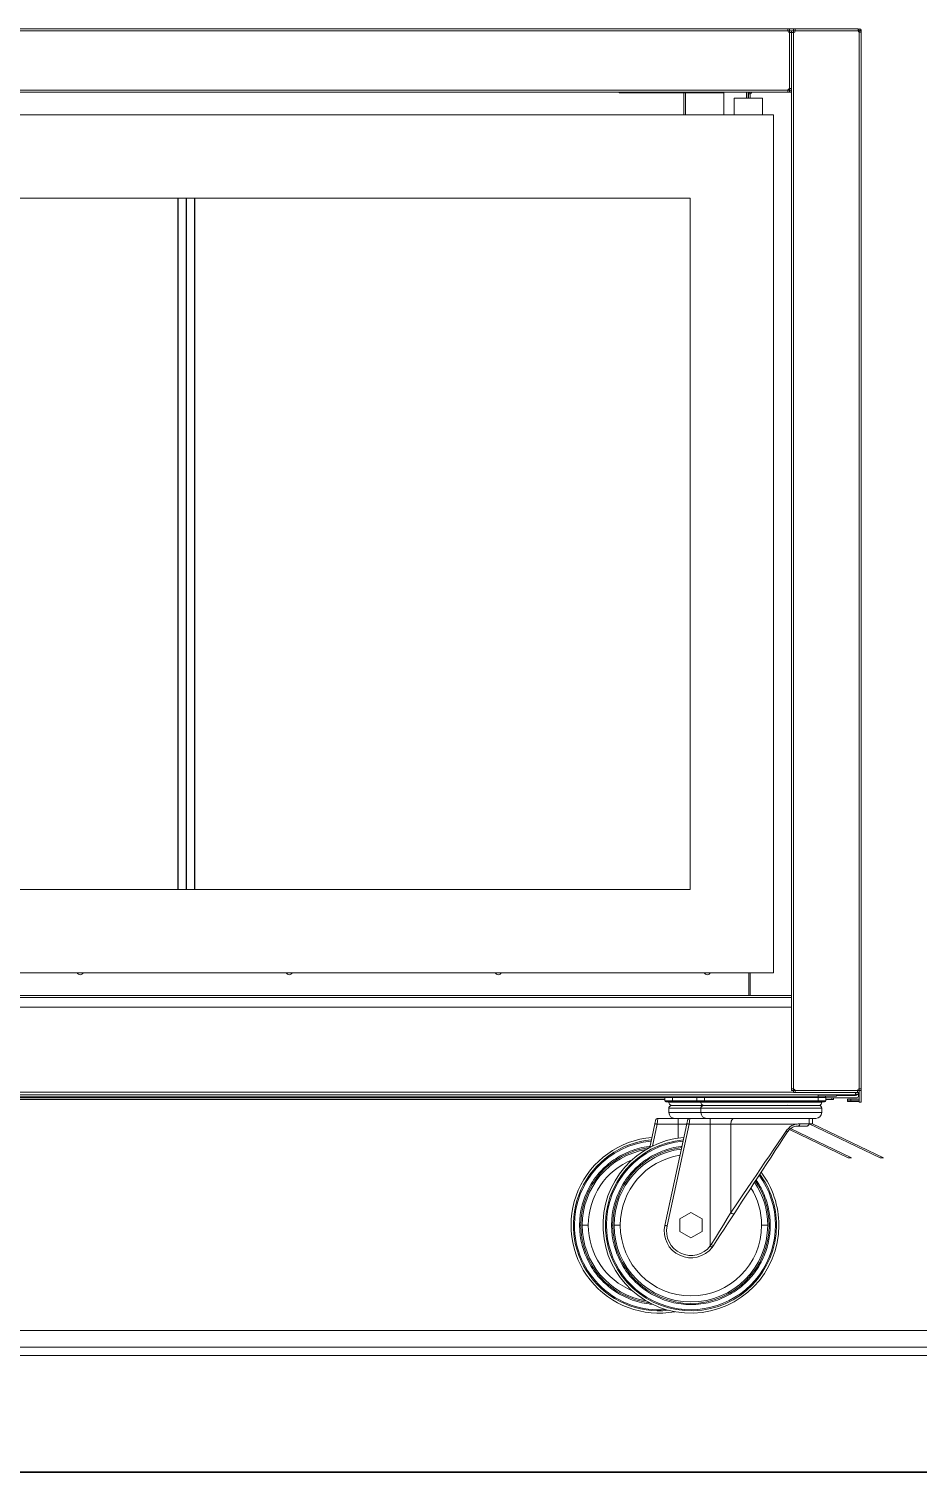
# Model space of a CAD drawing. Header units: millimetres. Extents: x 54215 to 67697, y 23496 to 56611.
# Drawn here: x 57357.9 to 57411.3, y 38749.4 to 38836.1 of the extents above; entities that cross this region are included whole.
import ezdxf

# ---------------------------------------------------------------- set-up
doc = ezdxf.new("R2010")
doc.units = ezdxf.units.MM
for name, color, linetype, lineweight in [('no3_ahsap gorunus arka kalın', 43, 'Continuous', 15), ('no3_duvar kaplama', 8, 'Continuous', 0), ('no3_duvar mevcut', 4, 'Continuous', 35)]:
    doc.layers.add(name, color=color, linetype=linetype, lineweight=lineweight)
doc.layers.add('t_mutfakekipmans2000', color=165, linetype='Continuous')

# ---------------------------------------------------------------- blocks, each defined once
blk = doc.blocks.new('fırın')
at = {"layer": 't_mutfakekipmans2000', "linetype": 'Continuous', "lineweight": 0}
for p, q in [((9721.628, -486.917), (9794.028, -486.917)), ((9721.628, -487.037), (9794.028, -487.037)), ((9794.128, -486.917), (9794.028, -486.917)), ((9794.128, -487.037), (9794.028, -487.037)), ((9794.127, -487.136), (9794.127, -487.036)), ((9794.247, -487.036), (9794.127, -487.036)), ((9794.127, -490.506), (9794.127, -487.136)), ((9794.128, -486.917), (9794.128, -487.037)), ((9794.366, -486.917), (9794.128, -486.917)), ((9794.247, -487.036), (9794.247, -487.036)), ((9794.247, -487.036), (9794.366, -487.036)), ((9794.367, -487.036), (9794.247, -487.036)), ((9794.247, -487.136), (9794.247, -487.036)), ((9794.247, -487.036), (9794.247, -487.036)), ((9794.247, -550.539), (9794.247, -487.136)), ((9794.317, -487.136), (9794.367, -487.136)), ((9794.366, -487.037), (9794.366, -486.917)), ((9794.366, -486.917), (9794.466, -486.917)), ((9794.366, -487.037), (9794.466, -487.037)), ((9794.367, -487.136), (9794.367, -487.036)), ((9794.368, -487.037), (9794.368, -487.136)), ((9794.368, -550.539), (9794.368, -487.136)), ((9798.241, -486.917), (9794.466, -486.917)), ((9794.466, -486.917), (9794.466, -487.037)), ((9798.241, -487.038), (9794.466, -487.038)), ((9795.914, -486.917), (9795.914, -486.916)), ((9796.913, -486.917), (9796.913, -486.916)), ((9798.241, -487.036), (9798.241, -486.916)), ((9798.241, -486.917), (9798.241, -486.952)), ((9798.241, -487.036), (9798.314, -487.036)), ((9798.314, -487.036), (9798.314, -486.916)), ((9798.314, -550.536), (9798.314, -487.111)), ((9798.426, -486.991), (9798.315, -487.037)), ((9798.315, -487.037), (9798.435, -487.037)), ((9798.315, -487.037), (9798.315, -487.111)), ((9798.315, -487.037), (9798.315, -487.037)), ((9798.435, -487.111), (9798.315, -487.111)), ((9798.435, -487.037), (9798.426, -486.991)), ((9798.435, -487.037), (9798.435, -487.111)), ((9798.435, -550.536), (9798.435, -487.111)), ((9721.628, -490.605), (9794.028, -490.605)), ((9721.628, -490.725), (9794.028, -490.725)), ((9783.896, -490.725), (9783.896, -490.755)), ((9784.396, -490.755), (9783.896, -490.755)), ((9784.396, -490.725), (9784.396, -490.755)), ((9787.786, -490.755), (9784.396, -490.755)), ((9787.786, -490.725), (9787.786, -490.755)), ((9787.887, -490.756), (9787.787, -490.756)), ((9787.787, -490.765), (9787.787, -490.756)), ((9787.787, -490.765), (9787.888, -490.765)), ((9787.787, -492.074), (9787.787, -490.765)), ((9787.887, -490.765), (9787.887, -490.756)), ((9790.189, -490.765), (9787.888, -490.765)), ((9787.888, -492.074), (9787.888, -490.765)), ((9790.189, -492.074), (9790.189, -490.765)), ((9790.806, -491.074), (9790.806, -492.074)), ((9790.806, -491.074), (9792.506, -491.074)), ((9791.547, -490.725), (9791.547, -491.074)), ((9791.557, -490.726), (9791.557, -490.725)), ((9791.557, -490.726), (9791.557, -491.074)), ((9791.657, -490.726), (9791.557, -490.726)), ((9791.757, -490.727), (9791.657, -490.727)), ((9791.657, -490.727), (9791.657, -490.826)), ((9791.657, -490.826), (9791.657, -491.074)), ((9791.757, -490.727), (9791.757, -490.826)), ((9791.758, -490.726), (9791.758, -490.725)), ((9791.857, -490.726), (9791.758, -490.726)), ((9791.758, -490.826), (9791.758, -491.074)), ((9791.857, -490.725), (9791.857, -490.726)), ((9791.857, -490.726), (9794.247, -490.726)), ((9792.506, -492.074), (9792.506, -491.074)), ((9793.155, -490.725), (9793.155, -490.726)), ((9794.028, -490.605), (9794.128, -490.605)), ((9794.028, -490.725), (9794.128, -490.725)), ((9794.127, -490.606), (9794.127, -490.506)), ((9794.247, -490.606), (9794.127, -490.606)), ((9794.128, -490.725), (9794.128, -490.605)), ((9794.128, -490.725), (9794.228, -490.725)), ((9794.228, -490.725), (9794.228, -490.606)), ((9793.156, -492.074), (9722.656, -492.074)), ((9793.156, -543.574), (9793.156, -492.074)), ((9788.156, -497.074), (9727.656, -497.074)), ((9788.156, -538.574), (9788.156, -497.074)), ((9727.656, -538.574), (9788.156, -538.574)), ((9722.656, -543.574), (9793.156, -543.574)), ((9791.686, -543.574), (9791.686, -544.924)), ((9791.758, -543.574), (9791.758, -544.924)), ((9721.409, -545.635), (9794.247, -545.635)), ((9721.704, -544.924), (9794.247, -544.924)), ((9721.704, -545.044), (9794.247, -545.044)), ((9720.154, -550.894), (9795.854, -550.894)), ((9794.366, -550.734), (9721.299, -550.734)), ((9794.367, -550.539), (9794.247, -550.539)), ((9794.247, -550.636), (9794.247, -550.539)), ((9794.367, -550.636), (9794.247, -550.636)), ((9794.466, -550.635), (9794.366, -550.635)), ((9794.366, -550.636), (9794.366, -550.755)), ((9794.466, -550.755), (9794.366, -550.755)), ((9794.367, -550.636), (9794.367, -550.539)), ((9794.368, -550.635), (9794.368, -550.539)), ((9798.214, -550.634), (9794.466, -550.634)), ((9798.214, -550.755), (9794.466, -550.755)), ((9795.854, -550.888), (9795.854, -550.894)), ((9795.854, -551.014), (9795.854, -550.894)), ((9798.09, -550.894), (9795.854, -550.894)), ((9796.954, -550.983), (9796.954, -550.894)), ((9796.954, -550.93), (9798.09, -550.93)), ((9798.09, -550.894), (9798.09, -550.755)), ((9798.1, -550.883), (9798.09, -550.883)), ((9798.09, -550.93), (9798.09, -550.894)), ((9798.1, -550.883), (9798.1, -550.755)), ((9798.25, -550.883), (9798.1, -550.883)), ((9798.214, -550.634), (9798.314, -550.634)), ((9798.214, -550.635), (9798.214, -550.755)), ((9798.314, -550.635), (9798.214, -550.635)), ((9798.314, -550.755), (9798.214, -550.755)), ((9798.25, -550.883), (9798.25, -550.755)), ((9798.26, -550.755), (9798.26, -550.984)), ((9798.314, -550.536), (9798.314, -550.634)), ((9798.314, -550.635), (9798.314, -550.755)), ((9798.314, -550.755), (9798.314, -551.14)), ((9798.315, -550.536), (9798.435, -550.536)), ((9798.315, -550.536), (9798.315, -550.636)), ((9798.315, -550.536), (9798.315, -551.338)), ((9798.315, -550.636), (9798.435, -550.636)), ((9798.315, -550.636), (9798.315, -551.338)), ((9798.435, -550.536), (9798.435, -550.636)), ((9798.435, -550.636), (9798.435, -551.338)), ((9711.119, -551.084), (9786.639, -551.084)), ((9786.639, -551.085), (9711.119, -551.085)), ((9786.639, -551.185), (9711.119, -551.185)), ((9711.119, -551.185), (9786.639, -551.185)), ((9720.154, -551.014), (9795.854, -551.014)), ((9787.103, -551.053), (9786.639, -551.053)), ((9786.639, -551.249), (9786.639, -551.053)), ((9786.639, -551.249), (9787.103, -551.249)), ((9787.103, -551.319), (9786.709, -551.319)), ((9786.884, -551.319), (9786.884, -551.332)), ((9788.797, -551.332), (9786.884, -551.332)), ((9786.884, -551.697), (9786.884, -551.959)), ((9786.884, -551.697), (9788.797, -551.697)), ((9787.008, -551.545), (9788.929, -551.545)), ((9787.103, -551.014), (9787.103, -551.053)), ((9787.103, -551.053), (9787.103, -551.249)), ((9788.56, -551.053), (9787.103, -551.053)), ((9787.103, -551.249), (9787.103, -551.319)), ((9787.103, -551.249), (9788.56, -551.249)), ((9788.631, -551.319), (9787.103, -551.319)), ((9789.025, -551.053), (9788.56, -551.053)), ((9788.56, -551.249), (9788.56, -551.053)), ((9788.56, -551.249), (9789.025, -551.249)), ((9789.025, -551.319), (9788.631, -551.319)), ((9788.805, -551.319), (9788.805, -551.332)), ((9796.059, -551.332), (9788.805, -551.332)), ((9788.805, -551.697), (9788.805, -551.959)), ((9788.805, -551.697), (9796.059, -551.697)), ((9788.929, -551.545), (9795.935, -551.545)), ((9789.025, -551.014), (9789.025, -551.053)), ((9789.025, -551.053), (9789.025, -551.249)), ((9795.84, -551.053), (9789.025, -551.053)), ((9789.025, -551.249), (9789.025, -551.319)), ((9789.025, -551.249), (9795.84, -551.249)), ((9795.84, -551.319), (9789.025, -551.319)), ((9793.962, -551.545), (9794.024, -551.52)), ((9795.84, -551.014), (9795.84, -551.053)), ((9795.84, -551.249), (9795.84, -551.053)), ((9796.304, -551.053), (9795.84, -551.053)), ((9795.84, -551.249), (9795.84, -551.319)), ((9795.84, -551.249), (9796.304, -551.249)), ((9796.234, -551.319), (9795.84, -551.319)), ((9795.854, -550.983), (9796.954, -550.983)), ((9796.059, -551.332), (9796.059, -551.319)), ((9796.059, -551.959), (9796.059, -551.697)), ((9796.304, -551.053), (9796.304, -551.249)), ((9796.304, -551.084), (9796.76, -551.084)), ((9796.66, -551.085), (9796.304, -551.085)), ((9796.66, -551.185), (9796.304, -551.185)), ((9796.304, -551.185), (9796.76, -551.185)), ((9796.66, -551.085), (9796.66, -551.185)), ((9796.76, -551.085), (9796.76, -551.084)), ((9798.16, -551.084), (9796.76, -551.084)), ((9798.16, -551.084), (9796.76, -551.084)), ((9796.76, -551.085), (9796.76, -551.185)), ((9796.76, -551.185), (9796.76, -551.185)), ((9797.612, -551.15), (9797.612, -551.25)), ((9797.612, -551.25), (9797.612, -551.287)), ((9797.812, -551.15), (9797.812, -551.25)), ((9798.304, -551.15), (9797.812, -551.15)), ((9798.304, -551.25), (9797.812, -551.25)), ((9797.812, -551.287), (9798.304, -551.287)), ((9798.16, -551.084), (9798.16, -551.084)), ((9798.26, -550.984), (9798.26, -550.984)), ((9798.304, -551.25), (9798.304, -551.15)), ((9798.304, -551.25), (9798.315, -551.25)), ((9798.304, -551.287), (9798.304, -551.25)), ((9798.315, -551.287), (9798.304, -551.287)), ((9798.315, -551.14), (9798.314, -551.14)), ((9798.315, -551.338), (9798.435, -551.338)), ((9798.315, -551.338), (9798.315, -551.338)), ((9785.73, -554.058), (9786.039, -552.633)), ((9786.222, -552.311), (9787.447, -552.311)), ((9786.64, -558.732), (9787.96, -552.633)), ((9786.884, -551.959), (9788.805, -551.959)), ((9787.447, -552.311), (9788.144, -552.311)), ((9787.447, -552.311), (9787.447, -552.663)), ((9788.144, -552.311), (9789.369, -552.311)), ((9788.805, -551.959), (9796.059, -551.959)), ((9789.369, -552.311), (9790.129, -552.311)), ((9789.369, -552.311), (9789.369, -552.663)), ((9795.302, -552.311), (9790.129, -552.311)), ((9795.301, -552.641), (9794.743, -552.641)), ((9795.302, -552.628), (9795.301, -552.641)), ((9795.502, -552.311), (9795.302, -552.311)), ((9795.302, -552.311), (9795.302, -552.458)), ((9795.502, -552.628), (9795.302, -552.628)), ((9799.578, -554.685), (9795.302, -552.628)), ((9795.707, -552.311), (9795.502, -552.311)), ((9795.502, -552.311), (9795.502, -552.628)), ((9799.778, -554.685), (9795.502, -552.628)), ((9786.176, -552.663), (9785.892, -553.975)), ((9787.447, -552.663), (9786.176, -552.663)), ((9788.098, -552.663), (9786.777, -558.762)), ((9787.447, -552.663), (9787.447, -553.495)), ((9787.954, -552.663), (9787.447, -552.663)), ((9789.369, -552.663), (9788.098, -552.663)), ((9789.369, -552.663), (9789.369, -559.965)), ((9790.602, -552.663), (9789.369, -552.663)), ((9790.602, -557.966), (9790.602, -552.663)), ((9794.481, -552.663), (9790.602, -552.663)), ((9797.656, -554.685), (9794.123, -552.986)), ((9797.857, -554.685), (9794.192, -552.922)), ((9795.161, -552.769), (9794.649, -552.769)), ((9797.857, -554.685), (9797.656, -554.685)), ((9799.778, -554.685), (9799.578, -554.685)), ((9787.543, -558.336), (9788.208, -557.952)), ((9787.543, -559.104), (9787.543, -558.336)), ((9788.208, -557.952), (9788.874, -558.336)), ((9788.874, -558.336), (9788.874, -559.104)), ((9788.208, -559.488), (9787.543, -559.104)), ((9788.874, -559.104), (9788.208, -559.488)), ((9789.369, -559.965), (9789.432, -559.871)), ((9789.553, -559.948), (9789.48, -560.051))]:
    blk.add_line(p, q, dxfattribs=at)
at = {"layer": 't_mutfakekipmans2000'}
for p, q in [((9757.406, -497.074), (9757.406, -538.574)), ((9757.906, -497.074), (9757.906, -538.574)), ((9758.406, -497.074), (9758.406, -538.574))]:
    blk.add_line(p, q, dxfattribs=at)
at = {"layer": 't_mutfakekipmans2000', "linetype": 'Continuous', "lineweight": 0, "flags": 128}
for points in [[(9787.882, -490.725), (9787.885, -490.736), (9787.887, -490.756)], [(9796.76, -551.085), (9796.758, -551.085), (9796.752, -551.085), (9796.743, -551.085), (9796.731, -551.085), (9796.715, -551.085), (9796.698, -551.085), (9796.679, -551.085), (9796.66, -551.085)], [(9796.76, -551.185), (9796.758, -551.185), (9796.752, -551.185), (9796.743, -551.185), (9796.731, -551.185), (9796.715, -551.185), (9796.698, -551.185), (9796.679, -551.185), (9796.66, -551.185)], [(9797.812, -551.15), (9797.773, -551.15), (9797.735, -551.15), (9797.701, -551.15), (9797.67, -551.15), (9797.645, -551.15), (9797.627, -551.15), (9797.616, -551.15), (9797.612, -551.15)], [(9797.812, -551.25), (9797.773, -551.25), (9797.735, -551.25), (9797.701, -551.25), (9797.67, -551.25), (9797.645, -551.25), (9797.627, -551.25), (9797.616, -551.25), (9797.612, -551.25)], [(9797.612, -551.287), (9797.616, -551.287), (9797.627, -551.287), (9797.645, -551.287), (9797.67, -551.287), (9797.701, -551.287), (9797.735, -551.287), (9797.773, -551.287), (9797.812, -551.287)], [(9786.085, -552.422), (9786.084, -552.426), (9786.081, -552.438), (9786.077, -552.458), (9786.071, -552.484), (9786.064, -552.516), (9786.056, -552.552), (9786.048, -552.592), (9786.039, -552.633)], [(9786.176, -552.663), (9786.15, -552.657), (9786.124, -552.652), (9786.1, -552.646), (9786.079, -552.642), (9786.062, -552.638), (9786.049, -552.636), (9786.041, -552.634), (9786.039, -552.633)], [(9786.222, -552.311), (9786.221, -552.318), (9786.219, -552.338), (9786.214, -552.37), (9786.209, -552.414), (9786.202, -552.467), (9786.194, -552.528), (9786.185, -552.594), (9786.176, -552.663)], [(9788.006, -552.422), (9788.005, -552.426), (9788.003, -552.438), (9787.998, -552.458), (9787.993, -552.484), (9787.986, -552.516), (9787.978, -552.552), (9787.969, -552.592), (9787.96, -552.633)], [(9788.098, -552.663), (9788.071, -552.657), (9788.045, -552.652), (9788.022, -552.646), (9788.001, -552.642), (9787.984, -552.638), (9787.971, -552.636), (9787.963, -552.634), (9787.96, -552.633)], [(9788.144, -552.311), (9788.143, -552.318), (9788.14, -552.338), (9788.136, -552.37), (9788.13, -552.414), (9788.123, -552.467), (9788.116, -552.528), (9788.107, -552.594), (9788.098, -552.663)], [(9790.788, -552.311), (9790.752, -552.318), (9790.717, -552.338), (9790.685, -552.37), (9790.656, -552.414), (9790.633, -552.467), (9790.616, -552.528), (9790.605, -552.594), (9790.602, -552.663)], [(9790.602, -557.966), (9790.835, -557.622), (9791.078, -557.265), (9791.329, -556.895), (9791.587, -556.515), (9791.849, -556.128), (9792.116, -555.736), (9792.384, -555.341), (9792.653, -554.945), (9792.92, -554.551), (9793.185, -554.162), (9793.444, -553.779), (9793.698, -553.406), (9793.944, -553.044)], [(9794, -553.12), (9793.764, -553.483), (9793.521, -553.856), (9793.272, -554.239), (9793.018, -554.628), (9792.762, -555.022), (9792.504, -555.417), (9792.247, -555.813), (9791.991, -556.205), (9791.739, -556.592), (9791.492, -556.972), (9791.251, -557.342), (9791.018, -557.699), (9790.794, -558.043)], [(9793.944, -553.044), (9793.959, -553.056), (9793.971, -553.068), (9793.982, -553.079), (9793.991, -553.09), (9793.997, -553.1), (9794.001, -553.108), (9794.002, -553.115), (9794, -553.12)], [(9789.432, -559.871), (9789.678, -559.47), (9789.921, -559.074), (9790.158, -558.689), (9790.385, -558.318), (9790.602, -557.966)], [(9790.794, -558.043), (9790.604, -558.335), (9790.405, -558.64), (9790.199, -558.957), (9789.987, -559.282), (9789.771, -559.613), (9789.553, -559.948)], [(9790.602, -557.966), (9790.628, -557.987), (9790.657, -558.008), (9790.688, -558.025), (9790.717, -558.039), (9790.745, -558.048), (9790.767, -558.051), (9790.784, -558.05), (9790.794, -558.043)], [(9786.777, -558.762), (9786.75, -558.756), (9786.725, -558.751), (9786.701, -558.745), (9786.68, -558.741), (9786.663, -558.737), (9786.65, -558.735), (9786.642, -558.733), (9786.64, -558.732)], [(9789.369, -559.965), (9789.39, -559.982), (9789.411, -559.998), (9789.431, -560.013), (9789.448, -560.026), (9789.461, -560.037), (9789.472, -560.044), (9789.478, -560.049), (9789.48, -560.051)]]:
    blk.add_lwpolyline(points, dxfattribs=at)
at = {"layer": 't_mutfakekipmans2000', "linetype": 'Continuous', "lineweight": 0}
for centre, radius, start, end in [((9794.128, -487.036), 0.1, 180.58501, 269.41499), ((9794.366, -487.036), 0.1, 270.99005, 359.00995), ((9798.316, -487.036), 0.075, 181.32012, 268.67988), ((9798.314, -487.037), 0.121, 22.49916, 90), ((9798.314, -487.037), 0.001, 22.49916, 90), ((9787.786, -490.756), 0.001, 0, 90), ((9791.757, -490.726), 0.1, 270.90004, 0), ((9794.128, -490.606), 0.1, 90.58501, 179.41499), ((9751.536, -543.475), 0.21, 208.24601, 270), ((9751.536, -543.475), 0.21, 270, 331.75399), ((9764.086, -543.475), 0.21, 208.24601, 270), ((9764.086, -543.475), 0.21, 270, 331.75399), ((9776.636, -543.475), 0.21, 208.24601, 270), ((9776.636, -543.475), 0.21, 270, 331.75399), ((9789.186, -543.475), 0.21, 208.24601, 270), ((9789.186, -543.475), 0.21, 270, 331.75399), ((9794.366, -550.639), 0.1, 2.74605, 88.9813), ((9798.09, -550.77), 0.16, 270, 315.06938), ((9798.314, -550.636), 0.1, 90.09, 179.05496), ((9786.709, -551.053), 0.0704, 145.93192, 180), ((9786.709, -551.249), 0.0704, 180, 270), ((9788.631, -551.053), 0.0704, 145.93192, 180), ((9788.631, -551.249), 0.0704, 180, 270), ((9796.234, -551.053), 0.0704, 0, 90), ((9796.234, -551.249), 0.0704, 270, 0), ((9798.16, -550.984), 0.1, 269.99453, 0.00206), ((9798.16, -550.984), 0.1, 270.00423, 359.99918), ((9798.304, -551.14), 0.01, 270.02355, 359.97645), ((9786.222, -552.452), 0.141, 90, 167.78014), ((9787.236, -551.959), 0.352, 180, 270), ((9788.144, -552.452), 0.141, 90, 167.78014), ((9789.157, -551.959), 0.352, 180, 270), ((9794.624, -552.652), 0.12, 282.16955, 4.9497), ((9795.707, -551.959), 0.352, 270, 0), ((9786.287, -558.72), 5.28, 94.63146, 280.48445), ((9788.208, -558.72), 5.28, 94.63146, 0), ((9786.287, -558.72), 5.142, 95.09741, 276.55337), ((9786.287, -558.72), 5.073, 95.34227, 180), ((9786.287, -558.72), 4.694, 96.86533, 180), ((9786.287, -558.72), 4.608, 99.60943, 180), ((9788.208, -558.72), 5.142, 95.09741, 0), ((9788.208, -558.72), 5.073, 95.34227, 180), ((9788.208, -558.72), 4.694, 96.81287, 180), ((9788.208, -558.72), 4.608, 97.18213, 180), ((9786.287, -558.72), 4.245, 112.2196, 180), ((9788.208, -558.72), 4.245, 98.91711, 180), ((9788.208, -558.72), 5.073, 180, 36.17242), ((9788.208, -558.72), 4.694, 0, 34.40872), ((9788.208, -558.72), 5.142, 0, 36.46546), ((9788.208, -558.72), 5.28, 0, 37.02263), ((9788.208, -558.72), 4.245, 360, 31.87281), ((9788.208, -558.72), 4.608, 360, 33.9648), ((9786.287, -558.72), 5.073, 180, 274.54754), ((9786.287, -558.72), 4.694, 180, 263.13467), ((9786.287, -558.72), 4.608, 180, 260.39057), ((9786.287, -558.72), 4.245, 180, 247.7804), ((9788.208, -558.72), 4.694, 180, 0), ((9788.208, -558.72), 4.608, 180, 360), ((9788.208, -558.72), 4.245, 180, 360), ((9788.208, -559.072), 1.605, 167.78014, 322.41417), ((9788.208, -559.072), 1.464, 167.78014, 322.41417), ((9790.804, -557.832), 2.458, 236.07195, 239.4291)]:
    blk.add_arc(centre, radius, start, end, dxfattribs=at)
for points, knots in [([(9794.028, -487.037), (9794.028, -487.021), (9794.028, -486.99), (9794.028, -486.95), (9794.028, -486.922), (9794.028, -486.919), (9794.028, -486.917)], [0, 0, 0, 0, 0.250006, 0.500011, 0.750025, 1, 1, 1, 1]), ([(9794.247, -487.136), (9794.245, -487.136), (9794.241, -487.136), (9794.214, -487.136), (9794.174, -487.136), (9794.142, -487.136), (9794.127, -487.136)], [0, 0, 0, 0, 0.249966, 0.499995, 0.749996, 1, 1, 1, 1]), ([(9794.247, -487.136), (9794.249, -487.136), (9794.252, -487.136), (9794.28, -487.136), (9794.32, -487.136), (9794.352, -487.136), (9794.368, -487.136)], [0, 0, 0, 0, 0.250038, 0.500022, 0.750005, 1, 1, 1, 1]), ([(9794.466, -487.038), (9794.466, -487.022), (9794.466, -486.99), (9794.466, -486.95), (9794.466, -486.922), (9794.466, -486.919), (9794.466, -486.917)], [0, 0, 0, 0, 0.249969, 0.499957, 0.749963, 1, 1, 1, 1]), ([(9798.241, -486.952), (9798.241, -486.965), (9798.241, -486.99), (9798.241, -487.022), (9798.241, -487.038)], [0, 0, 0, 0, 0.496247, 1, 1, 1, 1]), ([(9798.314, -487.111), (9798.33, -487.111), (9798.361, -487.111), (9798.401, -487.111), (9798.429, -487.111), (9798.433, -487.111), (9798.435, -487.111)], [0, 0, 0, 0, 0.250001, 0.5000252, 0.7499619, 1, 1, 1, 1]), ([(9791.758, -490.826), (9791.745, -490.826), (9791.718, -490.826), (9791.685, -490.826), (9791.662, -490.826), (9791.659, -490.826), (9791.657, -490.826)], [0, 0, 0, 0, 0.250028, 0.500045, 0.750009, 1, 1, 1, 1]), ([(9791.757, -490.727), (9791.757, -490.727), (9791.757, -490.727), (9791.757, -490.726), (9791.758, -490.726), (9791.758, -490.726), (9791.758, -490.726)], [0, 0, 0, 0, 0.249185, 0.5, 0.750815, 1, 1, 1, 1]), ([(9794.028, -490.725), (9794.028, -490.723), (9794.028, -490.72), (9794.028, -490.692), (9794.028, -490.652), (9794.028, -490.621), (9794.028, -490.605)], [0, 0, 0, 0, 0.2499709, 0.4999976, 0.7499979, 1, 1, 1, 1]), ([(9794.127, -490.506), (9794.142, -490.506), (9794.174, -490.506), (9794.214, -490.506), (9794.241, -490.506), (9794.245, -490.506), (9794.247, -490.506)], [0, 0, 0, 0, 0.2500036, 0.5000055, 0.7500338, 1, 1, 1, 1]), ([(9794.368, -550.539), (9794.352, -550.539), (9794.32, -550.539), (9794.28, -550.539), (9794.252, -550.539), (9794.249, -550.539), (9794.247, -550.539)], [0, 0, 0, 0, 0.2502426, 0.5003022, 0.7502216, 1, 1, 1, 1]), ([(9794.466, -550.755), (9794.466, -550.754), (9794.466, -550.751), (9794.466, -550.729), (9794.466, -550.705), (9794.466, -550.683), (9794.466, -550.66), (9794.466, -550.643), (9794.466, -550.634)], [0, 0, 0, 0, 0.23546, 0.480217, 0.606639, 0.735454, 0.866559, 1, 1, 1, 1]), ([(9798.214, -550.634), (9798.214, -550.65), (9798.214, -550.682), (9798.214, -550.722), (9798.214, -550.75), (9798.214, -550.754), (9798.214, -550.755)], [0, 0, 0, 0, 0.249582, 0.499475, 0.749613, 1, 1, 1, 1]), ([(9798.435, -550.536), (9798.434, -550.536), (9798.433, -550.536), (9798.423, -550.536), (9798.401, -550.536), (9798.36, -550.536), (9798.329, -550.536), (9798.314, -550.536)], [0, 0, 0, 0, 0.1296482, 0.2581344, 0.5101489, 0.7574349, 1, 1, 1, 1]), ([(9786.884, -551.332), (9786.887, -551.359), (9786.892, -551.414), (9786.937, -551.481), (9786.995, -551.527), (9787.038, -551.539), (9787.059, -551.545)], [0, 0, 0, 0, 0.265648, 0.553134, 0.781577, 1, 1, 1, 1]), ([(9787.008, -551.545), (9786.989, -551.551), (9786.95, -551.564), (9786.91, -551.605), (9786.887, -551.652), (9786.885, -551.682), (9786.884, -551.697)], [0, 0, 0, 0, 0.27998, 0.570879, 0.793402, 1, 1, 1, 1]), ([(9788.805, -551.332), (9788.808, -551.359), (9788.814, -551.414), (9788.859, -551.481), (9788.917, -551.527), (9788.96, -551.539), (9788.981, -551.545)], [0, 0, 0, 0, 0.265646, 0.553127, 0.781569, 1, 1, 1, 1]), ([(9788.929, -551.545), (9788.91, -551.551), (9788.872, -551.564), (9788.832, -551.605), (9788.809, -551.652), (9788.807, -551.682), (9788.805, -551.697)], [0, 0, 0, 0, 0.279968, 0.570878, 0.793403, 1, 1, 1, 1]), ([(9795.884, -551.545), (9795.91, -551.537), (9795.965, -551.52), (9796.022, -551.461), (9796.054, -551.396), (9796.058, -551.353), (9796.059, -551.332)], [0, 0, 0, 0, 0.27953, 0.570544, 0.793268, 1, 1, 1, 1]), ([(9796.059, -551.697), (9796.057, -551.678), (9796.053, -551.639), (9796.022, -551.591), (9795.981, -551.558), (9795.95, -551.549), (9795.935, -551.545)], [0, 0, 0, 0, 0.265409, 0.552726, 0.781188, 1, 1, 1, 1]), ([(9794.743, -552.641), (9794.708, -552.642), (9794.638, -552.643), (9794.551, -552.652), (9794.499, -552.66), (9794.482, -552.663), (9794.481, -552.663)], [0, 0, 0, 0, 0.415021, 0.818494, 0.989206, 1, 1, 1, 1]), ([(9795.301, -552.641), (9795.299, -552.652), (9795.295, -552.678), (9795.275, -552.715), (9795.241, -552.747), (9795.202, -552.765), (9795.174, -552.769), (9795.161, -552.769), (9795.161, -552.769)], [0, 0, 0, 0, 0.152265, 0.368123, 0.588011, 0.816916, 0.996049, 1, 1, 1, 1]), ([(9795.302, -552.458), (9795.302, -552.469), (9795.302, -552.498), (9795.302, -552.554), (9795.302, -552.605), (9795.302, -552.628)], [0, 0, 0, 0, 0.250228, 0.658711, 1, 1, 1, 1]), ([(9793.944, -553.044), (9794.01, -552.965), (9794.143, -552.806), (9794.343, -552.705), (9794.455, -552.671), (9794.481, -552.663)], [0, 0, 0, 0, 0.430606, 0.865023, 1, 1, 1, 1]), ([(9794.649, -552.769), (9794.605, -552.771), (9794.515, -552.775), (9794.352, -552.821), (9794.163, -552.918), (9794.054, -553.053), (9794, -553.12)], [0, 0, 0, 0, 0.203277, 0.411381, 0.708455, 1, 1, 1, 1]), ([(9785.745, -553.99), (9785.728, -553.991), (9785.514, -554.003), (9785.114, -554.095), (9784.561, -554.266), (9784.045, -554.505), (9783.574, -554.792), (9783.154, -555.119), (9782.787, -555.475), (9782.443, -555.888), (9782.137, -556.355), (9781.886, -556.869), (9781.709, -557.369), (9781.597, -557.843), (9781.534, -558.29), (9781.527, -558.579), (9781.523, -558.72)], [0, 0, 0, 0, 0.007424, 0.092447, 0.176177, 0.258038, 0.337535, 0.414262, 0.487907, 0.558258, 0.646315, 0.728583, 0.80516, 0.87517, 0.93907, 1, 1, 1, 1]), ([(9787.667, -553.99), (9787.649, -553.991), (9787.436, -554.003), (9787.036, -554.095), (9786.482, -554.266), (9785.966, -554.505), (9785.495, -554.792), (9785.075, -555.119), (9784.708, -555.475), (9784.364, -555.888), (9784.059, -556.355), (9783.807, -556.869), (9783.631, -557.369), (9783.519, -557.843), (9783.456, -558.29), (9783.448, -558.579), (9783.445, -558.72)], [0, 0, 0, 0, 0.0074242, 0.0924471, 0.176177, 0.2580384, 0.3375358, 0.4142622, 0.4879077, 0.558258, 0.6463154, 0.728583, 0.8051605, 0.8751704, 0.9390701, 1, 1, 1, 1]), ([(9792.972, -558.72), (9792.968, -558.579), (9792.961, -558.29), (9792.898, -557.843), (9792.786, -557.369), (9792.608, -556.87), (9792.388, -556.406), (9792.199, -556.13), (9792.117, -556.011)], [0, 0, 0, 0, 0.146494, 0.300123, 0.468426, 0.65254, 0.850329, 1, 1, 1, 1]), ([(9781.523, -558.72), (9781.532, -558.72), (9781.552, -558.72), (9781.575, -558.72), (9781.589, -558.72), (9781.592, -558.72), (9781.593, -558.72)], [0, 0, 0, 0, 0.271352, 0.562145, 0.788664, 1, 1, 1, 1]), ([(9781.523, -558.72), (9781.527, -558.861), (9781.534, -559.15), (9781.597, -559.597), (9781.709, -560.071), (9781.886, -560.571), (9782.137, -561.085), (9782.443, -561.552), (9782.787, -561.965), (9783.154, -562.321), (9783.574, -562.648), (9784.045, -562.935), (9784.561, -563.173), (9785.114, -563.346), (9785.566, -563.443), (9785.832, -563.456), (9785.902, -563.46)], [0, 0, 0, 0, 0.059582, 0.122065, 0.190519, 0.265401, 0.345845, 0.431944, 0.500732, 0.572745, 0.647769, 0.725502, 0.805548, 0.88742, 0.970556, 1, 1, 1, 1]), ([(9782.042, -558.72), (9781.994, -558.72), (9781.893, -558.72), (9781.774, -558.72), (9781.7, -558.72), (9781.686, -558.72), (9781.679, -558.72)], [0, 0, 0, 0, 0.270916, 0.562258, 0.78908, 1, 1, 1, 1]), ([(9783.445, -558.72), (9783.448, -558.861), (9783.456, -559.15), (9783.519, -559.597), (9783.631, -560.071), (9783.807, -560.571), (9784.059, -561.085), (9784.364, -561.552), (9784.708, -561.965), (9785.075, -562.321), (9785.495, -562.648), (9785.966, -562.936), (9786.482, -563.172), (9787.036, -563.35), (9787.615, -563.459), (9788.208, -563.496), (9788.801, -563.459), (9789.381, -563.35), (9789.934, -563.172), (9790.45, -562.936), (9790.921, -562.648), (9791.342, -562.321), (9791.708, -561.965), (9792.052, -561.552), (9792.358, -561.085), (9792.609, -560.571), (9792.786, -560.071), (9792.898, -559.597), (9792.961, -559.15), (9792.968, -558.861), (9792.972, -558.72)], [0, 0, 0, 0, 0.0282554, 0.0578871, 0.0903497, 0.1258612, 0.1640102, 0.2048407, 0.2374622, 0.2716129, 0.3071916, 0.3440553, 0.3820152, 0.4208416, 0.4602674, 0.5000001, 0.5397328, 0.5791585, 0.617985, 0.6559447, 0.6928082, 0.7283872, 0.7625377, 0.7951593, 0.8359924, 0.8741405, 0.9096503, 0.9421145, 0.9717454, 1, 1, 1, 1]), ([(9783.445, -558.72), (9783.454, -558.72), (9783.474, -558.72), (9783.496, -558.72), (9783.511, -558.72), (9783.513, -558.72), (9783.515, -558.72)], [0, 0, 0, 0, 0.2713296, 0.5621282, 0.7886665, 1, 1, 1, 1]), ([(9783.964, -558.72), (9783.915, -558.72), (9783.815, -558.72), (9783.696, -558.72), (9783.622, -558.72), (9783.608, -558.72), (9783.601, -558.72)], [0, 0, 0, 0, 0.270915, 0.562265, 0.789097, 1, 1, 1, 1]), ([(9792.816, -558.72), (9792.806, -558.72), (9792.785, -558.72), (9792.686, -558.72), (9792.569, -558.72), (9792.491, -558.72), (9792.453, -558.72)], [0, 0, 0, 0, 0.270907, 0.562252, 0.789079, 1, 1, 1, 1]), ([(9792.902, -558.72), (9792.904, -558.72), (9792.908, -558.72), (9792.927, -558.72), (9792.949, -558.72), (9792.965, -558.72), (9792.972, -558.72)], [0, 0, 0, 0, 0.271328, 0.562153, 0.788654, 1, 1, 1, 1])]:
    blk.add_open_spline(points, degree=3, knots=knots, dxfattribs=at)

msp = doc.modelspace()

# ---------------------------------------------------------------- linework, layer by layer
at = {"layer": 'no3_duvar kaplama'}
for p, q in [((56724.415, 38757.936), (57507.915, 38757.936)), ((56724.415, 38756.936), (57507.915, 38756.936)), ((56724.415, 38756.436), (57507.915, 38756.436))]:
    msp.add_line(p, q, dxfattribs=at)
at = {"layer": 'no3_duvar mevcut'}
msp.add_line((56689.415, 38749.436), (57544.415, 38749.436), dxfattribs=at)

# ---------------------------------------------------------------- block references
at = {"layer": 'no3_ahsap gorunus arka kalın'}
msp.add_blockref('fırın', (47609.494, 39322.977), dxfattribs=at)

doc.saveas('drawing.dxf')
